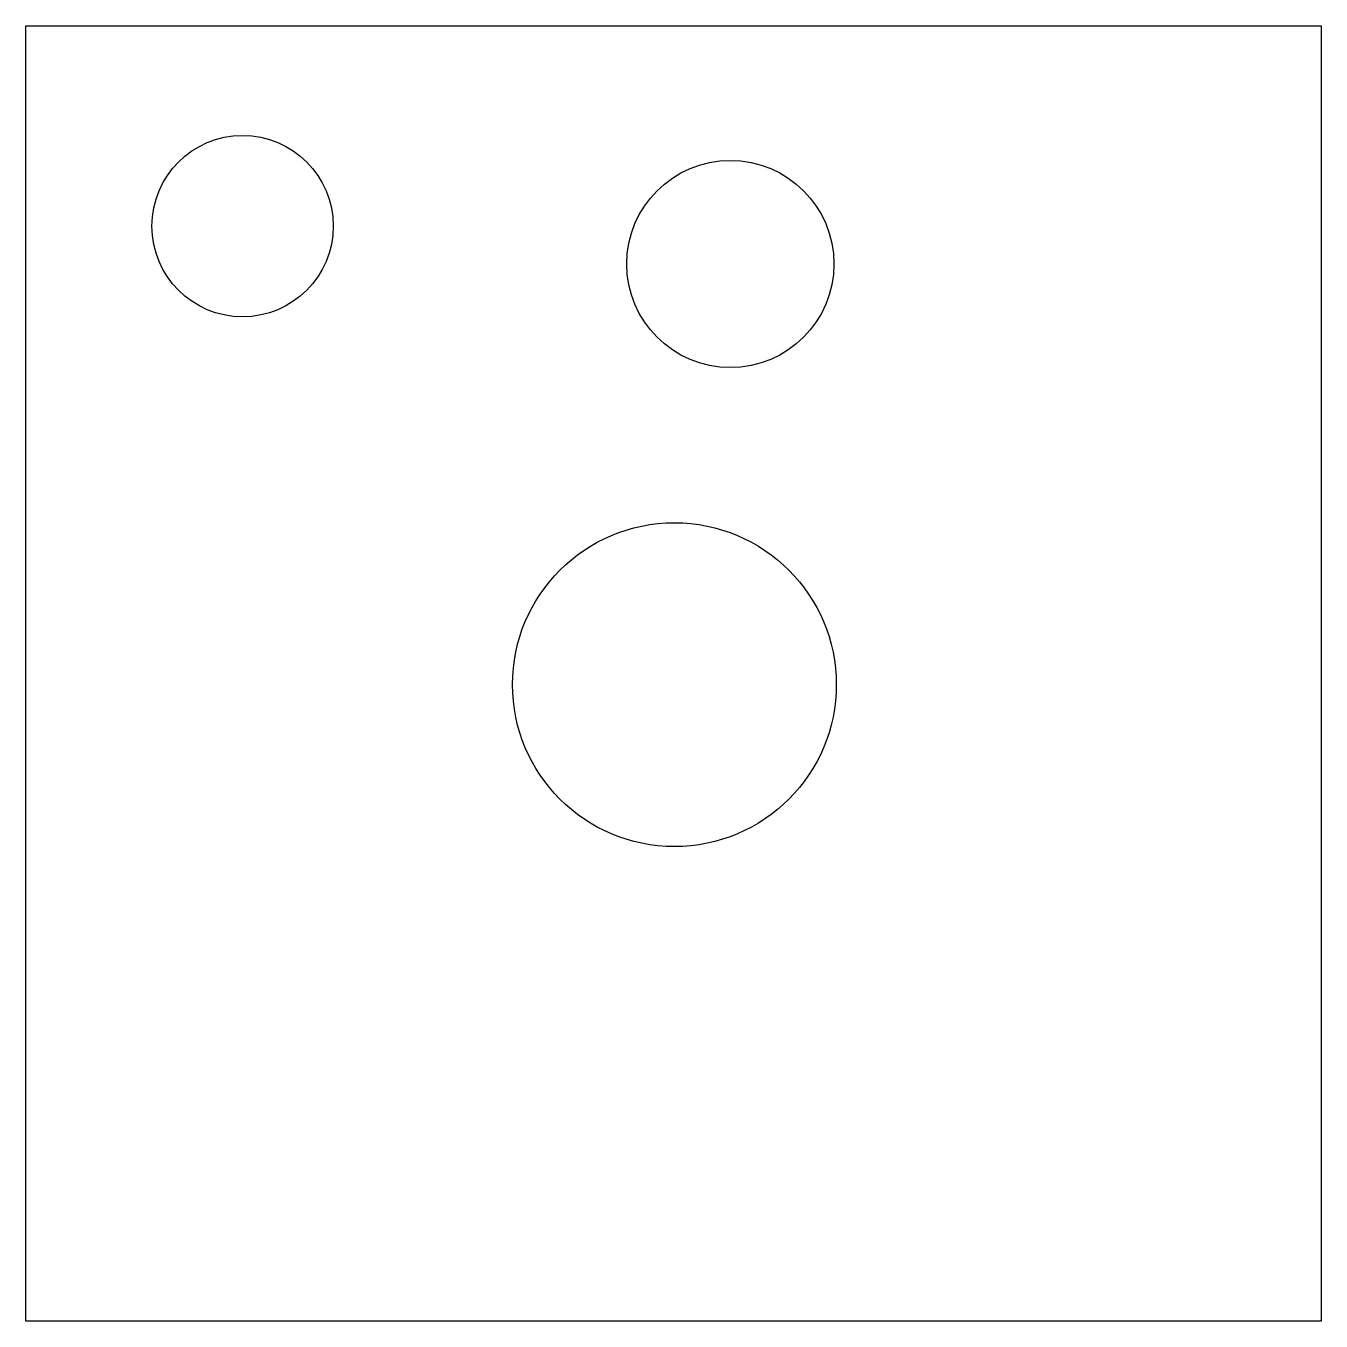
# Model space of a CAD drawing. Header units: millimetres. Extents: x 310 to 410, y 453 to 553.
import ezdxf

# ---------------------------------------------------------------- set-up
doc = ezdxf.new("R2010")
doc.units = ezdxf.units.MM
doc.layers.add('LaserCutting', color=3, linetype='Continuous')
doc.layers.add('Marking', color=6, linetype='Continuous')

msp = doc.modelspace()

# ---------------------------------------------------------------- linework, layer by layer
at = {"layer": 'LaserCutting'}
for p, q in [((310.16, 452.86), (310.16, 552.86)), ((310.16, 552.86), (410.16, 552.86)), ((410.16, 552.86), (410.16, 452.86)), ((410.16, 452.86), (310.16, 452.86))]:
    msp.add_line(p, q, dxfattribs=at)
msp.add_circle((360.23, 502), 12.5, dxfattribs=at)
at = {"layer": 'Marking'}
for centre, radius in [((326.89, 537.4), 7), ((364.55, 534.48), 8)]:
    msp.add_circle(centre, radius, dxfattribs=at)

doc.saveas('drawing.dxf')
